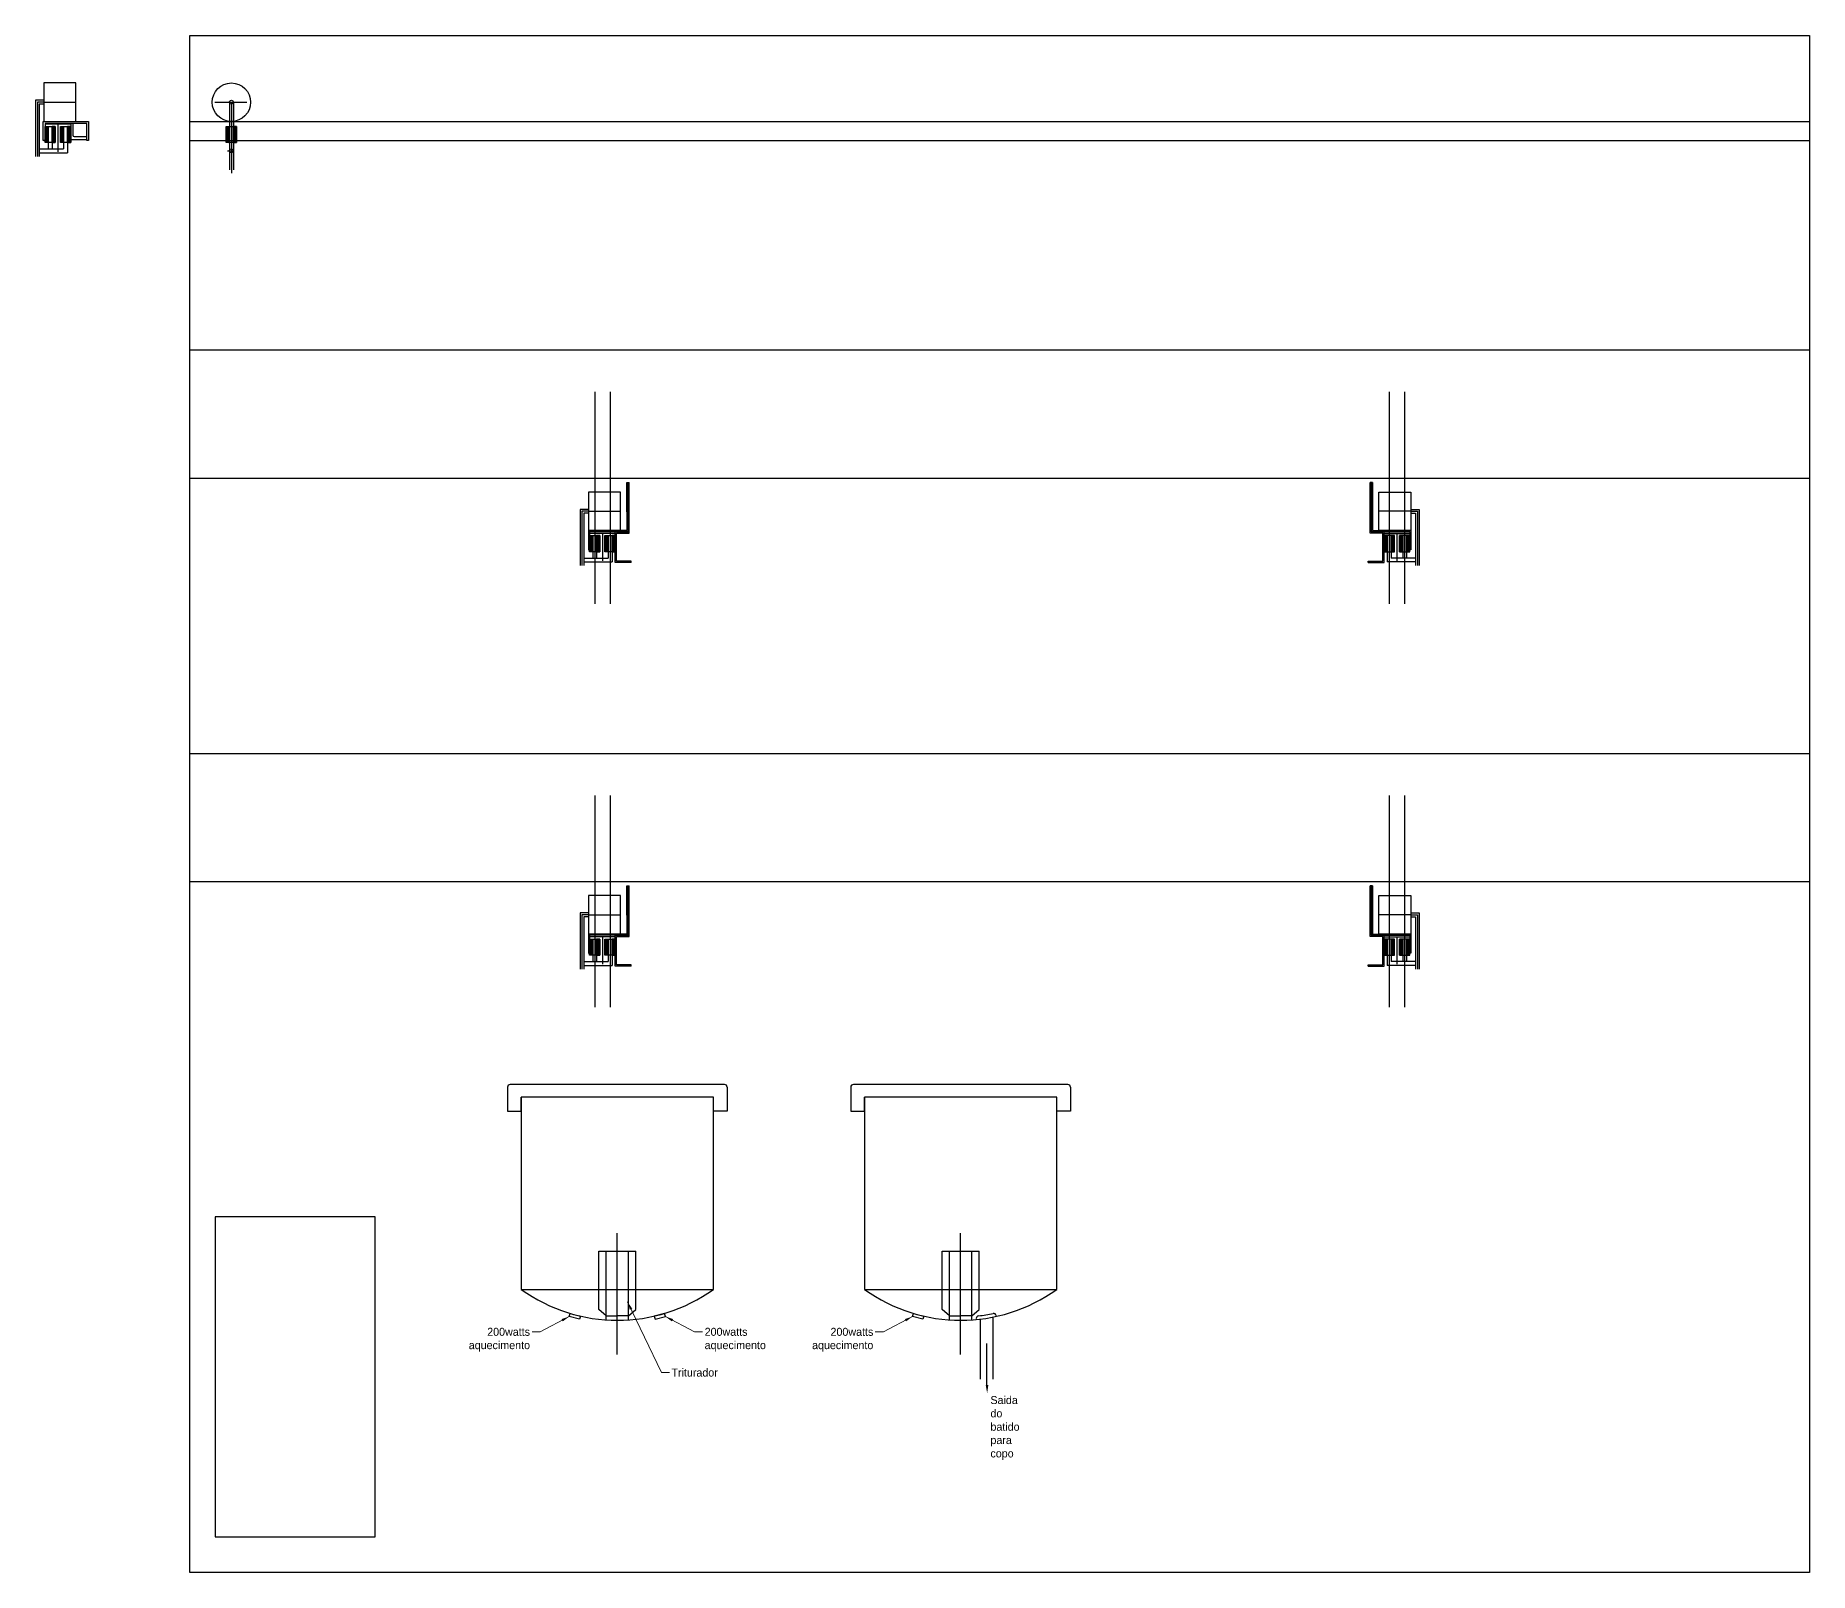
# Model space of a CAD drawing. Header units: millimetres. Extents: x -1048 to 11239, y -6749 to 873.
# Drawn here: x 3489 to 6260, y -2095 to 305 of the extents above; entities that cross this region are included whole.
import ezdxf

# ---------------------------------------------------------------- set-up
doc = ezdxf.new("R2010")
doc.units = ezdxf.units.MM
doc.header["$LTSCALE"] = 100
doc.linetypes.add('ACAD_ISO10W100', pattern=[18, 12, -3, 0, -3])
doc.layers.add('eixo', color=5, linetype='ACAD_ISO10W100', plot=False)
doc.dimstyles.new('ISO-25', dxfattribs={"dimscale": 5, "dimtxt": 2.5, "dimasz": 2.5, "dimexe": 1.25, "dimexo": 0.625, "dimtad": 1, "dimtxsty": 'Standard', "dimcen": 2.5, "dimclrd": 1, "dimclre": 1, "dimadec": 0, "dimazin": 0, "dimtfac": 1, "dimtmove": 0, "dimatfit": 3, "dimfxl": 1, "dimlwd": 15, "dimarcsym": 0})

msp = doc.modelspace()

# ---------------------------------------------------------------- hatches: boundary and pattern name
h = msp.add_hatch()
h.set_pattern_fill('U', color=256, angle=45, style=0, pattern_type=0)
h.set_pattern_definition([(45, (2879.7247, 430.381), (-0.7071068, 0.7071068), [])])
h.paths.add_polyline_path([(3504.225, 162.381), (3509.225, 162.381), (3509.225, 137.381), (3504.225, 137.381)])
h = msp.add_hatch()
h.set_pattern_fill('U', color=256, angle=45, style=0, pattern_type=0)
h.set_pattern_definition([(45, (2890.7247, 430.381), (-0.7071068, 0.7071068), [])])
h.paths.add_polyline_path([(3515.225, 162.381), (3520.225, 162.381), (3520.225, 137.381), (3515.225, 137.381)])
h = msp.add_hatch()
h.set_pattern_fill('U', color=256, angle=45, style=0, pattern_type=0)
h.set_pattern_definition([(45, (2903.7247, 430.381), (-0.7071068, 0.7071068), [])])
h.paths.add_polyline_path([(3528.225, 162.381), (3533.225, 162.381), (3533.225, 137.381), (3528.225, 137.381)])
h = msp.add_hatch()
h.set_pattern_fill('U', color=256, angle=45, style=0, pattern_type=0)
h.set_pattern_definition([(45, (2914.7247, 430.381), (-0.7071068, 0.7071068), [])])
h.paths.add_polyline_path([(3539.225, 162.381), (3544.225, 162.381), (3544.225, 137.381), (3539.225, 137.381)])
h = msp.add_hatch()
h.set_pattern_fill('U', color=256, angle=45, style=0, pattern_type=0)
h.set_pattern_definition([(45, (3162.7747, 430.381), (-0.7071068, 0.7071068), [])])
h.paths.add_polyline_path([(3787.275, 162.381), (3792.275, 162.381), (3792.275, 137.381), (3787.275, 137.381)])
h = msp.add_hatch()
h.set_pattern_fill('U', color=256, angle=45, style=0, pattern_type=0)
h.set_pattern_definition([(45, (3173.7747, 430.381), (-0.7071068, 0.7071068), [])])
h.paths.add_polyline_path([(3798.275, 162.381), (3803.275, 162.381), (3803.275, 137.381), (3798.275, 137.381)])
h = msp.add_hatch()
h.set_pattern_fill('U', color=256, angle=45, style=0, pattern_type=0)
h.set_pattern_definition([(45, (3730.3068, -208.4491), (-0.7071068, 0.7071068), [])])
h.paths.add_polyline_path([(4354.807, -476.449), (4359.807, -476.449), (4359.807, -501.449), (4354.807, -501.449)])
h = msp.add_hatch()
h.set_pattern_fill('U', color=256, angle=45, style=0, pattern_type=0)
h.set_pattern_definition([(45, (3741.3068, -208.4491), (-0.7071068, 0.7071068), [])])
h.paths.add_polyline_path([(4365.807, -476.449), (4370.807, -476.449), (4370.807, -501.449), (4365.807, -501.449)])
h = msp.add_hatch()
h.set_pattern_fill('U', color=256, angle=45, style=0, pattern_type=0)
h.set_pattern_definition([(45, (3754.3068, -208.4491), (-0.7071068, 0.7071068), [])])
h.paths.add_polyline_path([(4378.807, -476.449), (4383.807, -476.449), (4383.807, -501.449), (4378.807, -501.449)])
h = msp.add_hatch()
h.set_pattern_fill('U', color=256, angle=45, style=0, pattern_type=0)
h.set_pattern_definition([(45, (3765.3068, -208.4491), (-0.7071068, 0.7071068), [])])
h.paths.add_polyline_path([(4389.807, -476.449), (4394.807, -476.449), (4394.807, -501.449), (4389.807, -501.449)])
h = msp.add_hatch()
h.set_pattern_fill('U', color=256, angle=45, style=0, pattern_type=0)
h.set_pattern_definition([(135, (6225.3068, -208.4491), (0.7071068, 0.7071068), [])])
h.paths.add_polyline_path([(5600.807, -476.449), (5595.807, -476.449), (5595.807, -501.449), (5600.807, -501.449)])
h = msp.add_hatch()
h.set_pattern_fill('U', color=256, angle=45, style=0, pattern_type=0)
h.set_pattern_definition([(135, (6236.3068, -208.4491), (0.7071068, 0.7071068), [])])
h.paths.add_polyline_path([(5611.807, -476.449), (5606.807, -476.449), (5606.807, -501.449), (5611.807, -501.449)])
h = msp.add_hatch()
h.set_pattern_fill('U', color=256, angle=45, style=0, pattern_type=0)
h.set_pattern_definition([(135, (6249.3068, -208.4491), (0.7071068, 0.7071068), [])])
h.paths.add_polyline_path([(5624.807, -476.449), (5619.807, -476.449), (5619.807, -501.449), (5624.807, -501.449)])
h = msp.add_hatch()
h.set_pattern_fill('U', color=256, angle=45, style=0, pattern_type=0)
h.set_pattern_definition([(135, (6260.3068, -208.4491), (0.7071068, 0.7071068), [])])
h.paths.add_polyline_path([(5635.807, -476.449), (5630.807, -476.449), (5630.807, -501.449), (5635.807, -501.449)])
h = msp.add_hatch()
h.set_pattern_fill('U', color=256, angle=45, style=0, pattern_type=0)
h.set_pattern_definition([(45, (3730.3068, -838.4491), (-0.7071068, 0.7071068), [])])
h.paths.add_polyline_path([(4354.807, -1106.449), (4359.807, -1106.449), (4359.807, -1131.449), (4354.807, -1131.449)])
h = msp.add_hatch()
h.set_pattern_fill('U', color=256, angle=45, style=0, pattern_type=0)
h.set_pattern_definition([(45, (3741.3068, -838.4491), (-0.7071068, 0.7071068), [])])
h.paths.add_polyline_path([(4365.807, -1106.449), (4370.807, -1106.449), (4370.807, -1131.449), (4365.807, -1131.449)])
h = msp.add_hatch()
h.set_pattern_fill('U', color=256, angle=45, style=0, pattern_type=0)
h.set_pattern_definition([(45, (3754.3068, -838.4491), (-0.7071068, 0.7071068), [])])
h.paths.add_polyline_path([(4378.807, -1106.449), (4383.807, -1106.449), (4383.807, -1131.449), (4378.807, -1131.449)])
h = msp.add_hatch()
h.set_pattern_fill('U', color=256, angle=45, style=0, pattern_type=0)
h.set_pattern_definition([(45, (3765.3068, -838.4491), (-0.7071068, 0.7071068), [])])
h.paths.add_polyline_path([(4389.807, -1106.449), (4394.807, -1106.449), (4394.807, -1131.449), (4389.807, -1131.449)])
h = msp.add_hatch()
h.set_pattern_fill('U', color=256, angle=45, style=0, pattern_type=0)
h.set_pattern_definition([(135, (6225.3068, -838.4491), (0.7071068, 0.7071068), [])])
h.paths.add_polyline_path([(5600.807, -1106.449), (5595.807, -1106.449), (5595.807, -1131.449), (5600.807, -1131.449)])
h = msp.add_hatch()
h.set_pattern_fill('U', color=256, angle=45, style=0, pattern_type=0)
h.set_pattern_definition([(135, (6236.3068, -838.4491), (0.7071068, 0.7071068), [])])
h.paths.add_polyline_path([(5611.807, -1106.449), (5606.807, -1106.449), (5606.807, -1131.449), (5611.807, -1131.449)])
h = msp.add_hatch()
h.set_pattern_fill('U', color=256, angle=45, style=0, pattern_type=0)
h.set_pattern_definition([(135, (6249.3068, -838.4491), (0.7071068, 0.7071068), [])])
h.paths.add_polyline_path([(5624.807, -1106.449), (5619.807, -1106.449), (5619.807, -1131.449), (5624.807, -1131.449)])
h = msp.add_hatch()
h.set_pattern_fill('U', color=256, angle=45, style=0, pattern_type=0)
h.set_pattern_definition([(135, (6260.3068, -838.4491), (0.7071068, 0.7071068), [])])
h.paths.add_polyline_path([(5635.807, -1106.449), (5630.807, -1106.449), (5630.807, -1131.449), (5635.807, -1131.449)])

# ---------------------------------------------------------------- linework, layer by layer
for p, q in [((3730.307, -2095.448), (3730.307, 304.552)), ((3730.307, 304.552), (6260.307, 304.552)), ((6260.307, 304.552), (6260.307, -2095.448)), ((3792.275, 200.381), (3792.275, 94.949)), ((3798.275, 200.381), (3798.275, 94.949)), ((3730.307, 170.381), (6260.307, 170.381)), ((3502.225, 140.381), (3504.225, 140.381)), ((3509.225, 137.381), (3509.225, 162.381)), ((3515.225, 137.381), (3515.225, 162.381)), ((3533.225, 137.381), (3533.225, 162.381)), ((3539.225, 137.381), (3539.225, 162.381)), ((3730.307, 140.381), (6260.307, 140.381)), ((3792.275, 137.381), (3792.275, 162.381)), ((3798.275, 137.381), (3798.275, 162.381)), ((3495.225, 127.381), (3533.225, 127.381)), ((3495.225, 121.381), (3539.225, 121.381)), ((3509.225, 137.381), (3509.225, 127.381)), ((3515.225, 137.381), (3515.225, 127.381)), ((3533.225, 137.381), (3533.225, 127.381)), ((3539.225, 137.381), (3539.225, 121.381)), ((3792.275, 137.381), (3792.275, 127.381)), ((3798.275, 137.381), (3798.275, 121.381)), ((3730.307, -186.449), (6260.307, -186.449)), ((3730.307, -386.449), (6260.307, -386.449)), ((4412.807, -439.023), (4412.807, -393.449)), ((4412.807, -393.449), (4416.807, -393.449)), ((5577.807, -393.449), (5573.807, -393.449)), ((5577.807, -439.023), (5577.807, -393.449)), ((4352.807, -498.449), (4354.807, -498.449)), ((4359.807, -501.449), (4359.807, -476.449)), ((4365.807, -501.449), (4365.807, -476.449)), ((4383.807, -501.449), (4383.807, -476.449)), ((4389.807, -501.449), (4389.807, -476.449)), ((5600.807, -501.449), (5600.807, -476.449)), ((5606.807, -501.449), (5606.807, -476.449)), ((5624.807, -501.449), (5624.807, -476.449)), ((5630.807, -501.449), (5630.807, -476.449)), ((5637.807, -498.449), (5635.807, -498.449)), ((4345.807, -511.449), (4383.807, -511.449)), ((4345.807, -517.449), (4389.807, -517.449)), ((4359.807, -501.449), (4359.807, -511.449)), ((4365.807, -501.449), (4365.807, -511.449)), ((4383.807, -501.449), (4383.807, -511.449)), ((4389.807, -501.449), (4389.807, -517.449)), ((4419.807, -518.449), (4419.807, -516.449)), ((5570.807, -518.449), (5570.807, -516.449)), ((5600.807, -501.449), (5600.807, -517.449)), ((5644.807, -517.449), (5600.807, -517.449)), ((5606.807, -501.449), (5606.807, -511.449)), ((5644.807, -511.449), (5606.807, -511.449)), ((5624.807, -501.449), (5624.807, -511.449)), ((5630.807, -501.449), (5630.807, -511.449)), ((3730.307, -816.449), (6260.307, -816.449)), ((3730.307, -1016.449), (6260.307, -1016.449)), ((4412.807, -1023.449), (4416.807, -1023.449)), ((4412.807, -1069.023), (4412.807, -1023.449)), ((5577.807, -1023.449), (5573.807, -1023.449)), ((5577.807, -1069.023), (5577.807, -1023.449)), ((4359.807, -1131.449), (4359.807, -1106.449)), ((4365.807, -1131.449), (4365.807, -1106.449)), ((4383.807, -1131.449), (4383.807, -1106.449)), ((4389.807, -1131.449), (4389.807, -1106.449)), ((5600.807, -1131.449), (5600.807, -1106.449)), ((5606.807, -1131.449), (5606.807, -1106.449)), ((5624.807, -1131.449), (5624.807, -1106.449)), ((5630.807, -1131.449), (5630.807, -1106.449)), ((4352.807, -1128.449), (4354.807, -1128.449)), ((4359.807, -1131.449), (4359.807, -1141.449)), ((4365.807, -1131.449), (4365.807, -1141.449)), ((4383.807, -1131.449), (4383.807, -1141.449)), ((4389.807, -1131.449), (4389.807, -1147.449)), ((5600.807, -1131.449), (5600.807, -1147.449)), ((5606.807, -1131.449), (5606.807, -1141.449)), ((5624.807, -1131.449), (5624.807, -1141.449)), ((5630.807, -1131.449), (5630.807, -1141.449)), ((5637.807, -1128.449), (5635.807, -1128.449)), ((4345.807, -1141.449), (4383.807, -1141.449)), ((4345.807, -1147.449), (4389.807, -1147.449)), ((4419.807, -1148.449), (4419.807, -1146.449)), ((5570.807, -1148.449), (5570.807, -1146.449)), ((5644.807, -1147.449), (5600.807, -1147.449)), ((5644.807, -1141.449), (5606.807, -1141.449)), ((4226.5, -1337.425), (4226.5, -1375.042)), ((4565.666, -1333.425), (4230.5, -1333.425)), ((4548.083, -1353.425), (4248.083, -1353.425)), ((4248.083, -1353.425), (4248.083, -1653.425)), ((4248.083, -1375.042), (4248.083, -1353.425)), ((4548.083, -1653.425), (4548.083, -1353.425)), ((4548.083, -1375.042), (4548.083, -1353.425)), ((4569.666, -1337.425), (4569.666, -1375.042)), ((4762.765, -1337.425), (4762.765, -1375.042)), ((5101.932, -1333.425), (4766.765, -1333.425)), ((4784.349, -1375.042), (4784.349, -1353.425)), ((4784.349, -1353.425), (4784.349, -1653.425)), ((5084.349, -1353.425), (4784.349, -1353.425)), ((5084.349, -1375.042), (5084.349, -1353.425)), ((5084.349, -1653.425), (5084.349, -1353.425)), ((5105.932, -1337.425), (5105.932, -1375.042)), ((4226.5, -1375.042), (4248.083, -1375.042)), ((4569.666, -1375.042), (4548.083, -1375.042)), ((4762.765, -1375.042), (4784.349, -1375.042)), ((5105.932, -1375.042), (5084.349, -1375.042)), ((4369.331, -1684.595), (4369.331, -1593.665)), ((4369.331, -1593.665), (4426.835, -1593.665)), ((4380.822, -1701.606), (4380.822, -1593.665)), ((4415.344, -1701.027), (4415.344, -1593.665)), ((4426.835, -1684.595), (4426.835, -1593.665)), ((4905.597, -1593.665), (4963.1, -1593.665)), ((4905.597, -1684.595), (4905.597, -1593.665)), ((4917.088, -1701.606), (4917.088, -1593.665)), ((4951.609, -1701.027), (4951.609, -1593.665)), ((4963.1, -1684.595), (4963.1, -1593.665)), ((4248.083, -1653.425), (4548.083, -1653.425)), ((4784.349, -1653.425), (5084.349, -1653.425)), ((4380.822, -1694.561), (4369.331, -1684.595)), ((4415.344, -1694.561), (4426.835, -1684.595)), ((4917.088, -1694.561), (4905.597, -1684.595)), ((4951.609, -1694.561), (4963.1, -1684.595)), ((4380.822, -1694.561), (4398.083, -1694.561)), ((4415.344, -1694.561), (4398.083, -1694.561)), ((4917.088, -1694.561), (4934.349, -1694.561)), ((4951.609, -1694.561), (4934.349, -1694.561)), ((4958.818, -1698.914), (4958.951, -1700.428)), ((4965.057, -1699.769), (4965.057, -1793.633)), ((4985.057, -1793.633), (4985.057, -1696.565)), ((4989.91, -1694.347), (4990.127, -1695.494)), ((4975.497, -1802.92), (4975.497, -1738.064)), ((6260.307, -2095.448), (3730.307, -2095.448))]:
    msp.add_line(p, q)
for points in [[(3502.225, 170.381), (3552.225, 170.381), (3552.225, 230.381), (3502.225, 230.381)], [(3569.225, 140.381), (3569.225, 167.381), (3504.225, 167.381), (3504.225, 140.381), (3501.225, 140.381), (3501.225, 170.381), (3572.225, 170.381), (3572.225, 140.381)], [(3504.225, 162.381), (3520.225, 162.381), (3520.225, 137.381), (3504.225, 137.381)], [(3504.225, 162.381), (3509.225, 162.381), (3509.225, 137.381), (3504.225, 137.381)], [(3520.225, 162.381), (3515.225, 162.381), (3515.225, 137.381), (3520.225, 137.381)], [(3528.225, 162.381), (3533.225, 162.381), (3533.225, 137.381), (3528.225, 137.381)], [(3528.225, 162.381), (3544.225, 162.381), (3544.225, 137.381), (3528.225, 137.381)], [(3544.225, 162.381), (3539.225, 162.381), (3539.225, 137.381), (3544.225, 137.381)], [(3787.275, 162.381), (3792.275, 162.381), (3792.275, 137.381), (3787.275, 137.381)], [(3787.275, 162.381), (3803.275, 162.381), (3803.275, 137.381), (3787.275, 137.381)], [(3803.275, 162.381), (3798.275, 162.381), (3798.275, 137.381), (3803.275, 137.381)], [(4352.807, -468.449), (4402.807, -468.449), (4402.807, -408.449), (4352.807, -408.449)], [(5637.807, -468.449), (5587.807, -468.449), (5587.807, -408.449), (5637.807, -408.449)], [(4354.807, -476.449), (4370.807, -476.449), (4370.807, -501.449), (4354.807, -501.449)], [(4354.807, -476.449), (4359.807, -476.449), (4359.807, -501.449), (4354.807, -501.449)], [(4370.807, -476.449), (4365.807, -476.449), (4365.807, -501.449), (4370.807, -501.449)], [(4378.807, -476.449), (4383.807, -476.449), (4383.807, -501.449), (4378.807, -501.449)], [(4378.807, -476.449), (4394.807, -476.449), (4394.807, -501.449), (4378.807, -501.449)], [(4394.807, -476.449), (4389.807, -476.449), (4389.807, -501.449), (4394.807, -501.449)], [(5611.807, -476.449), (5595.807, -476.449), (5595.807, -501.449), (5611.807, -501.449)], [(5595.807, -476.449), (5600.807, -476.449), (5600.807, -501.449), (5595.807, -501.449)], [(5611.807, -476.449), (5606.807, -476.449), (5606.807, -501.449), (5611.807, -501.449)], [(5619.807, -476.449), (5624.807, -476.449), (5624.807, -501.449), (5619.807, -501.449)], [(5635.807, -476.449), (5619.807, -476.449), (5619.807, -501.449), (5635.807, -501.449)], [(5635.807, -476.449), (5630.807, -476.449), (5630.807, -501.449), (5635.807, -501.449)], [(4352.807, -1098.449), (4402.807, -1098.449), (4402.807, -1038.449), (4352.807, -1038.449)], [(5637.807, -1098.449), (5587.807, -1098.449), (5587.807, -1038.449), (5637.807, -1038.449)], [(4354.807, -1106.449), (4359.807, -1106.449), (4359.807, -1131.449), (4354.807, -1131.449)], [(4354.807, -1106.449), (4370.807, -1106.449), (4370.807, -1131.449), (4354.807, -1131.449)], [(4370.807, -1106.449), (4365.807, -1106.449), (4365.807, -1131.449), (4370.807, -1131.449)], [(4378.807, -1106.449), (4394.807, -1106.449), (4394.807, -1131.449), (4378.807, -1131.449)], [(4378.807, -1106.449), (4383.807, -1106.449), (4383.807, -1131.449), (4378.807, -1131.449)], [(4394.807, -1106.449), (4389.807, -1106.449), (4389.807, -1131.449), (4394.807, -1131.449)], [(5595.807, -1106.449), (5600.807, -1106.449), (5600.807, -1131.449), (5595.807, -1131.449)], [(5611.807, -1106.449), (5595.807, -1106.449), (5595.807, -1131.449), (5611.807, -1131.449)], [(5611.807, -1106.449), (5606.807, -1106.449), (5606.807, -1131.449), (5611.807, -1131.449)], [(5635.807, -1106.449), (5619.807, -1106.449), (5619.807, -1131.449), (5635.807, -1131.449)], [(5619.807, -1106.449), (5624.807, -1106.449), (5624.807, -1131.449), (5619.807, -1131.449)], [(5635.807, -1106.449), (5630.807, -1106.449), (5630.807, -1131.449), (5635.807, -1131.449)], [(3770, -2040), (4020, -2040), (4020, -1540), (3770, -1540)], [(4324.25, -1690.797), (4340.361, -1695.08), (4339.036, -1700.067), (4322.924, -1695.784)], [(4471.917, -1690.797), (4455.805, -1695.08), (4457.131, -1700.067), (4473.242, -1695.784)], [(4860.515, -1690.797), (4876.627, -1695.08), (4875.301, -1700.067), (4859.189, -1695.784)]]:
    msp.add_lwpolyline(points, close=True)
for points in [[(3502.225, 203.381), (3489.225, 203.381), (3489.225, 115.649)], [(3502.225, 197.381), (3495.225, 197.381), (3495.225, 115.649)], [(4412.807, -393.449), (4412.807, -468.449), (4352.807, -468.449), (4352.807, -498.449)], [(4414.807, -393.449), (4414.807, -470.449), (4354.807, -470.449), (4354.807, -498.449)], [(4419.807, -518.449), (4394.807, -518.449), (4394.807, -470.449), (4414.807, -470.449), (4414.807, -393.449)], [(4419.807, -516.449), (4396.807, -516.449), (4396.807, -472.449), (4416.807, -472.449), (4416.807, -393.449)], [(5570.807, -516.449), (5593.807, -516.449), (5593.807, -472.449), (5573.807, -472.449), (5573.807, -393.449)], [(5570.807, -518.449), (5595.807, -518.449), (5595.807, -470.449), (5575.807, -470.449), (5575.807, -393.449)], [(5575.807, -393.449), (5575.807, -470.449), (5635.807, -470.449), (5635.807, -498.449)], [(5577.807, -393.449), (5577.807, -468.449), (5637.807, -468.449), (5637.807, -498.449)], [(4352.807, -435.449), (4339.807, -435.449), (4339.807, -523.181)], [(4352.807, -441.449), (4345.807, -441.449), (4345.807, -523.181)], [(5637.807, -435.449), (5650.807, -435.449), (5650.807, -523.181)], [(5637.807, -441.449), (5644.807, -441.449), (5644.807, -523.181)], [(4412.807, -1023.449), (4412.807, -1098.449), (4352.807, -1098.449), (4352.807, -1128.449)], [(4414.807, -1023.449), (4414.807, -1100.449), (4354.807, -1100.449), (4354.807, -1128.449)], [(4419.807, -1148.449), (4394.807, -1148.449), (4394.807, -1100.449), (4414.807, -1100.449), (4414.807, -1023.449)], [(4419.807, -1146.449), (4396.807, -1146.449), (4396.807, -1102.449), (4416.807, -1102.449), (4416.807, -1023.449)], [(5570.807, -1148.449), (5595.807, -1148.449), (5595.807, -1100.449), (5575.807, -1100.449), (5575.807, -1023.449)], [(5570.807, -1146.449), (5593.807, -1146.449), (5593.807, -1102.449), (5573.807, -1102.449), (5573.807, -1023.449)], [(5575.807, -1023.449), (5575.807, -1100.449), (5635.807, -1100.449), (5635.807, -1128.449)], [(5577.807, -1023.449), (5577.807, -1098.449), (5637.807, -1098.449), (5637.807, -1128.449)], [(4352.807, -1065.449), (4339.807, -1065.449), (4339.807, -1153.181)], [(4352.807, -1071.449), (4345.807, -1071.449), (4345.807, -1153.181)], [(5637.807, -1065.449), (5650.807, -1065.449), (5650.807, -1153.181)], [(5637.807, -1071.449), (5644.807, -1071.449), (5644.807, -1153.181)]]:
    msp.add_lwpolyline(points)
msp.add_lwpolyline([(3569.225, 146.381), (3550.374, 146.381, -0.41421356), (3548.225, 148.531), (3548.225, 167.381), (3544.225, 167.381), (3544.225, 142.381), (3569.225, 142.381)], format="xyb", close=True)
for centre, radius in [((3795.275, 200.381), 30), ((3795.275, 200.381), 3), ((3795.275, 124.381), 3)]:
    msp.add_circle(centre, radius)
for centre, radius, start, end in [((4230.5, -1337.425), 4, 90, 180), ((4565.666, -1337.425), 4, 0, 90), ((4766.765, -1337.425), 4, 90, 180), ((5101.932, -1337.425), 4, 0, 90), ((4398.083, -1444.02), 257.586, 234.385411, 305.614589), ((4934.349, -1444.02), 257.586, 234.385411, 305.614589), ((4962.803, -1698.564), 4, 95.909201, 185.015962), ((4936.387, -1443.341), 252.586, 275.909201, 281.144243), ((4985.98, -1695.089), 4, 10.693978, 101.144243)]:
    msp.add_arc(centre, radius, start, end)
msp.add_solid([(4977.58, -1802.861), (4975.85, -1815.415), (4973.415, -1802.979)])
at = {"layer": 'eixo'}
for p, q in [((3502.225, 200.381), (3552.225, 200.381)), ((3769.424, 200.381), (3819.424, 200.381)), ((3795.275, 200.381), (3795.275, 89.782)), ((3544.225, 165.854), (3504.225, 165.854)), ((3524.225, 165.854), (3524.225, 123.114, 8000)), ((3789.209, 124.381), (3798.275, 124.381)), ((4362.807, -252.026, 8000), (4362.807, -582.748, 8000)), ((4386.807, -252.026, 8000), (4386.807, -582.748, 8000)), ((5603.807, -252.026, 8000), (5603.807, -582.748, 8000)), ((5627.807, -252.026, 8000), (5627.807, -582.748, 8000)), ((4352.807, -438.449), (4402.807, -438.449)), ((5637.807, -438.449), (5587.807, -438.449)), ((4394.807, -472.976), (4354.807, -472.976)), ((4374.807, -472.976), (4374.807, -515.716, 8000)), ((5595.807, -472.976), (5635.807, -472.976)), ((5615.807, -472.976), (5615.807, -515.716, 8000)), ((4362.807, -882.026, 8000), (4362.807, -1212.748, 8000)), ((4386.807, -882.026, 8000), (4386.807, -1212.748, 8000)), ((5603.807, -882.026, 8000), (5603.807, -1212.748, 8000)), ((5627.807, -882.026, 8000), (5627.807, -1212.748, 8000)), ((4352.807, -1068.449), (4402.807, -1068.449)), ((5637.807, -1068.449), (5587.807, -1068.449)), ((4394.807, -1102.976), (4354.807, -1102.976)), ((4374.807, -1102.976), (4374.807, -1145.716, 8000)), ((5595.807, -1102.976), (5635.807, -1102.976)), ((5615.807, -1102.976), (5615.807, -1145.716, 8000)), ((4398.083, -1754.945), (4398.083, -1565.465)), ((4934.349, -1754.945), (4934.349, -1565.465))]:
    msp.add_line(p, q, dxfattribs=at)
for points in [[(3502.225, 200.381), (3492.225, 200.381), (3492.225, 115.649)], [(4352.807, -438.449), (4342.807, -438.449), (4342.807, -523.181)], [(5637.807, -438.449), (5647.807, -438.449), (5647.807, -523.181)], [(4352.807, -1068.449), (4342.807, -1068.449), (4342.807, -1153.181)], [(5637.807, -1068.449), (5647.807, -1068.449), (5647.807, -1153.181)]]:
    msp.add_lwpolyline(points, dxfattribs=at)

# ---------------------------------------------------------------- texts
for s, p in [('Saida ', (4980.879, -1832.42)), ('do ', (4980.879, -1853.253)), ('batido ', (4980.879, -1874.086)), ('copo', (4980.879, -1915.753)), ('para ', (4980.879, -1894.92))]:
    msp.add_text(s, height=12.5).set_placement(p)
at = {"char_height": 12.5}
for s, insert, width, attachment_point in [('200watts aquecimento', (4261.697, -1713.342), 11.54171, 3), ('200watts aquecimento', (4534.47, -1713.342), 11.54171, 1), ('200watts aquecimento', (4797.962, -1713.342), 11.54171, 3), ('Triturador', (4482.594, -1776.967), 23.26523, 1)]:
    msp.add_mtext(s, dxfattribs=dict(at, insert=insert, width=width, attachment_point=attachment_point))

# ---------------------------------------------------------------- leaders
at = {"annotation_type": 0, "has_hookline": 1}
for points, hookline_direction, text_width in [([(4414.071, -1672.923), (4466.969, -1783.217), (4479.469, -1783.217)], 0, 112.5), ([(4322.924, -1695.784), (4277.322, -1719.592), (4264.822, -1719.592)], 1, 125), ([(4473.242, -1695.784), (4518.845, -1719.592), (4531.345, -1719.592)], 0, 125), ([(4859.189, -1695.784), (4813.587, -1719.592), (4801.087, -1719.592)], 1, 125)]:
    msp.add_leader(points, dimstyle='ISO-25', override={"dimgap": 0.625, "dimtad": 0}, dxfattribs=dict(at, hookline_direction=hookline_direction, text_width=text_width))

doc.saveas('drawing.dxf')
